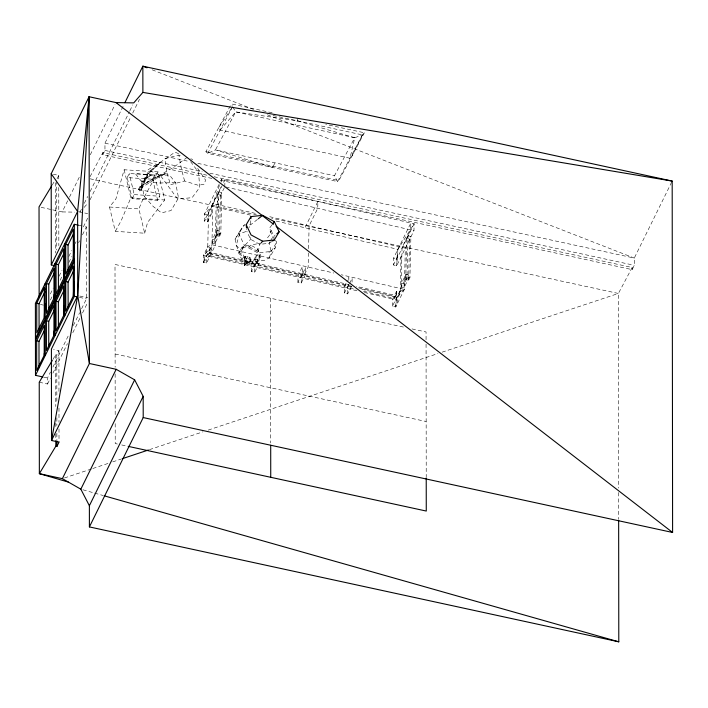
<?xml version="1.0" encoding="UTF-8"?>
<svg xmlns="http://www.w3.org/2000/svg" width="708" height="708" viewBox="0 0 708 708"><rect width="100%" height="100%" fill="white"/><g stroke="black" fill="none" stroke-linecap="round" stroke-linejoin="round"><path stroke-width="0.53" stroke-dasharray="3.54 2.66" d="M275.439 240.419L276.722 242.171L275.262 247.844L269.394 257.73L264.093 260.482L252.544 261.739L240.986 255.473L241.012 251.561L244.526 245.667L250.605 239.322L251.039 234.906M260.119 257.579L260.155 254.632L257.385 248.791L250.703 245.172L244.03 245.888L241.817 247.65L238.684 252.924L241.835 259.562L249.411 263.677L256.986 262.854L260.119 257.579L256.977 250.942L257.385 248.791M224.312 187.717L216.161 204.285L215.197 245.499L206.568 263.04L203.276 262.279L203.444 255.411L207.754 246.641L208.559 212.294L211.506 213.745L207.524 221.825L204.24 221.064L204.4 214.197L219.268 183.983M206.568 263.04L206.727 256.172L211.037 247.402L210.878 254.269L203.276 262.279L207.754 246.641L211.913 244.738L333.778 273.022M207.524 221.825L207.692 214.958L222.073 185.726M357.009 290.758L208.09 256.19L209.55 252.278L348.964 284.634L347.504 288.545M351.894 287.006L210.878 254.269L211.913 244.738L212.878 203.523L256.756 213.71M212.382 243.163L212.471 239.401L216.931 230.339L219.347 230.896L219.259 234.658L214.798 243.72L212.382 243.163L216.843 234.1L216.931 230.339M214.798 243.72L214.887 239.959L219.347 230.896M216.524 235.711L217.489 194.496L218.781 191.868L221.754 192.558L220.799 233.773L219.498 236.401L216.524 235.711L217.816 233.082L218.781 191.868M219.498 236.401L220.462 195.187L221.754 192.558M221.595 182.062L221.666 179.115L414.118 223.79L413.959 230.658L396.701 265.739L393.418 264.978L393.577 258.11L410.835 223.029L410.675 229.896L402.047 247.437L401.082 288.652L392.453 306.192L395.737 306.953L404.365 289.413L405.33 248.198L268.509 216.436M224.79 186.744L224.949 179.876L222.551 184.753M251.437 271.553L251.597 264.686L255.915 255.915L255.756 262.783L251.437 271.553L254.721 272.315L259.039 263.544L259.199 256.677L254.579 265.987M254.721 272.315L254.88 265.447M256.022 263.066L254.561 266.978M297.909 282.342L298.068 275.474L302.387 266.704L302.228 273.571L297.909 282.342L301.192 283.103L305.511 274.332L305.67 267.465L301.059 276.775M301.192 283.103L301.351 276.235M302.493 273.846L301.033 277.757M308.467 252.977L308.139 267.075L303.821 275.846M308.573 248.641L309.104 225.861L317.733 208.32L317.892 201.453L304.944 227.764M351.504 286.094L347.663 293.891L344.38 293.13L344.539 286.253L346.46 282.359M347.663 293.891L347.823 287.023M348.787 280.43L348.858 277.483L346.938 281.386M352.053 282.173L352.142 278.253L349.265 284.094M392.453 306.192L392.613 299.325L396.931 290.554L395.737 306.953L400.215 291.315L401.011 256.969L397.392 256.898L393.418 264.978M364.399 292.475L393.975 299.334L395.418 296.413L395.436 295.422L356.363 286.351M395.737 306.953L396.586 291.245L400.215 291.315L404.365 289.413L341.256 274.766M401.454 287.05L401.542 283.288L406.003 274.226L408.622 274.828L408.534 278.598L404.073 287.66L401.454 287.05L405.914 277.987L406.003 274.226M404.073 287.66L404.162 283.89L408.622 274.828M405.737 279.633L406.702 238.419L407.994 235.782L410.897 236.463L409.932 277.669L408.631 280.306L405.737 279.633L407.029 276.996L407.994 235.782M408.631 280.306L409.596 239.092L410.897 236.463M250.8 220.719L250.588 224.834L248.959 227.587M245.216 256.535L244.233 265.766L249.986 261.314L250.977 259.659L249.986 257.57L247.596 256.269L245.216 256.535L244.225 258.199L244.233 265.766L250.977 259.659M256.986 262.854L257.393 259.278L260.155 254.632M297.873 118.342L297.528 120.829L295.227 124.812M244.225 258.199L245.216 260.279L244.233 265.766L247.596 261.579L249.986 261.314M364.372 132.777L338.893 180.567L337.583 181.575L334.477 175.726L354.735 137.733L235.711 111.899L232.587 106.731L218.63 127.803L220.153 130.06L350.017 158.238L354.735 137.733L362.461 134.918L364.372 132.777L325.76 124.396M144.68 233.206L147.583 222.454L164.734 199.975L158.052 171.894L124.157 169.761L115.926 198.886L109.519 207.028L115.307 231.366L144.68 233.206L138.883 208.878L142.37 200.541L158.052 171.894M269.394 257.73L271.208 251.455L276.722 242.171M257.393 259.278L250.721 260.004L244.048 256.385L241.278 250.535L236.198 245.349L235.118 239.136L244.508 224.702L240.986 229.259L236.198 245.349L240.986 255.473M247.596 256.269L244.233 265.766L249.986 257.57M219.436 185.363L212.002 206.187L211.506 213.745L204.24 221.064L221.507 185.983M220.923 181.195L221.666 179.115L219.746 183.009M249.411 263.677L250.721 260.004M271.969 224.843L269.031 228.834L271.182 230.489L269.367 235.419L266.721 238.87M190.629 161.645L198.514 172.186L199.736 187.355L192.142 197.665L177.664 199.054L160.061 175.035L147.742 169.955L160.689 162.079L147.503 173.053L139.476 189.912L141.042 190.443L147.698 174.239L160.689 162.079L175.018 152.176L180.708 154.521M124.157 169.761L130.838 197.842L121.139 220.79L115.307 231.366M141.042 190.443L148.538 173.69L160.689 162.079M140.042 189.753L138.485 189.7L138.963 188.638L140.042 189.753L144.83 179.257L151.432 175.018L169.522 175.097L175.566 182.673L178.531 197.939L171.009 210.568L161.459 212.843L153.291 206.55L144.131 196.249L141.149 180.965L135.113 173.389L151.432 175.018L143.715 179.204M147.698 174.239L139.918 191.089L139.476 189.912M57.056 178.841L58.755 175.389L53.357 174.221M52.719 209.869L62.189 211.922L68.977 198.134M69.464 197.151L79.641 176.46M90.305 154.787L115.023 104.545M211.949 178.434L102.837 154.751L104.961 150.441L104.952 143.193L123.9 104.687M81.393 209.285L79.942 212.241L81.349 210.621M84.305 203.373L87.695 196.479M90.12 191.549L129.387 111.758M129.874 110.767L132.777 104.855M90.04 199.78L130.759 117.032M132.706 113.094L139.485 99.297M50.365 293.97L53.277 288.05M59.1 276.209L62.012 270.297M68.809 256.482L71.72 250.57M75.119 243.658L76.092 241.685M83.367 226.896L87.739 218.011M50.374 300.059L53.295 294.13M60.109 280.288L62.047 276.332M68.862 262.5L71.782 256.561M78.588 242.729L79.562 240.747M82.482 234.817L86.367 226.914L83.358 226.259M127.201 177.611L129.21 173.522L154.663 175.124L159.681 196.222L157.672 200.311L132.219 198.709L127.201 177.611L152.654 179.213L154.663 175.124M132.219 198.709L134.237 194.62L129.21 173.522M56.844 401.277L56.79 355.009L58.914 350.699L53.551 349.531M39.241 382.231L47.551 384.028L47.542 377.966L50.463 372.036M52.896 367.089L68.942 334.468M73.322 325.574L79.65 312.724M81.588 308.768L86.456 298.882L86.367 226.914M47.551 384.028L50.463 378.116M52.888 373.178L67.455 343.592M72.791 332.742L80.075 317.945M82.5 313.007L87.836 302.157M203.276 262.279L211.913 244.738M209.55 252.278L208.108 255.199L355.974 289.519M344.38 293.13L348.699 284.359M347.531 287.563L348.964 284.634M395.436 295.422L394.002 298.342L362.31 290.988M400.215 291.315L395.896 300.086L392.613 299.325M671.697 182.053L634.288 258.075L634.297 265.323L632.173 269.633L219.515 180.071M230.348 105.828L205.895 151.698L207.709 153.388L215.453 149.892L272.651 167.477L274.961 162.813M138.485 189.7L144.184 178.177L151.432 175.018M273.04 115.51L362.461 134.918L351.637 156.672L350.017 158.238M90.066 176.655L102.837 152.601L207.63 175.345M214.108 176.752L632.173 267.491L618.385 293.466L618.615 488.104M232.587 106.731L207.709 153.388L337.583 181.575L362.461 134.918M354.735 137.733L297.528 120.829L235.711 111.899L215.453 149.892L334.477 175.726M235.118 239.136L240.986 229.259M244.03 245.888L241.278 250.535L238.684 252.924M270.137 241.499L269.049 243.331L271.208 251.455L257.871 252.906L244.526 245.667L238.985 233.985L246.782 231.251L246.588 229.073M270.686 240.578L272.863 236.915L275.217 235.012M52.879 359.514L55.72 354.779L56.79 355.009M52.144 185.142L55.56 179.469M241.835 259.562L244.048 256.385M241.817 247.65L249.393 246.826L250.703 245.172L259.96 243.207M220.153 130.06L235.711 111.899M84.155 207.4L87.668 203.364M261.261 242.773L259.836 244.331L257.871 252.906L255.207 259.261L252.544 261.739M404.365 289.413L396.763 297.422L360.443 288.988M257.491 219.409L250.588 224.834L246.534 224.746M187.346 157.256L173.318 167.495L160.061 175.035M268.881 252.446L275.262 247.844M197.674 168.398L205.524 180.036L204.347 184.107L198.47 185.363L184.593 180.991L170.469 184.691L166.982 172.867L154.937 179.186L141.343 187.868L139.697 187.08L153.548 178.142L166.982 172.867L164.796 158.751L178.903 155.052L181.876 155.99M139.697 187.08L154.671 177.982L166.982 172.867M271.695 241.64L269.049 243.331L259.836 244.331L250.605 239.322L246.782 231.251M64.472 477.953L91.748 468.873M92.792 468.519L108.528 463.28M112.722 461.881L121.121 459.085M149.441 449.651L202.948 431.836M208.196 430.083L437.942 353.566M442.137 352.168L618.385 293.466L271.615 218.206M175.566 182.673L157.654 183.027L141.149 180.965M62.189 211.922L74.721 212.143M134.237 194.62L159.681 196.222M130.838 197.842L164.734 199.975M109.519 207.028L138.883 208.878M272.129 112.758L231.374 103.917L232.18 105.793M205.895 151.698L338.893 180.567M104.952 143.193L189.213 161.486M197.859 163.362L634.288 258.075L265.456 114.059M104.961 150.441L202.187 171.54M209.754 173.177L634.297 265.323M90.128 178.814L256.491 214.922M78.623 211.665L87.668 213.63M41.144 207.356L51.666 209.639M78.331 225.171L82.349 226.038M403.374 327.052L115.006 264.465L115.13 367.266M412.012 328.919L426.057 331.972L426.066 339.707M79.73 296.033L87.765 297.776M79.42 297.36L86.456 298.882M40.427 304.467L43.436 305.121M115.112 354L426.163 421.508M43.524 377.09L47.542 377.966M117.378 444.013L115.218 443.544L115.192 422.543M121.696 444.951L127.104 446.129M225.861 186.992L413.959 230.658M217.489 194.496L220.462 195.187M406.702 238.419L409.596 239.092M250.464 215.117L212.002 206.187L204.4 214.197L207.692 214.958M276.102 221.064L397.887 249.34L414.118 223.79L396.861 258.871L396.701 265.739L397.887 249.34L396.861 258.871L393.577 258.11M217.816 233.082L220.799 233.773M407.029 276.996L409.932 277.669M216.843 234.1L219.259 234.658M405.914 277.987L408.534 278.598M212.471 239.401L214.887 239.959M401.542 283.288L404.162 283.89M255.756 262.783L259.039 263.544M302.228 273.571L305.511 274.332M209.524 253.26L351.053 286.112M358.452 287.829L395.418 296.413M206.727 256.172L203.444 255.411L210.701 248.092L207.754 246.641M82.96 489.786L93.589 492.803M94.66 493.104L103.164 495.52M190.797 158.804L192.78 159.424M152.123 69.8L254.119 109.634M249.393 246.826L256.977 250.942M245.216 260.279L247.596 261.579M274.793 239.543L272.863 236.915L269.031 228.834M271.182 230.489L274.412 237.304M141.034 186.717L141.343 187.868M184.593 180.991L181.487 169.23L178.903 155.052M152.654 179.213L157.672 200.311M272.394 166.132L272.651 167.477M632.173 267.491L632.173 269.633M618.615 492.52L618.65 519.061M426.066 344.132L426.225 476.785M270.527 298.218L270.704 443.031M115.138 373.904L115.183 414.808M102.837 152.601L102.837 154.751M58.755 175.389L58.764 180.885M58.764 187.47L58.835 245.703M58.914 350.699L58.959 392.559M58.976 407.976L58.994 422.295M59.003 428.906L59.021 442.128M56.631 180.806L56.711 250.012M56.861 417.8L56.87 425.508M56.879 433.225L56.888 439.827M55.56 182.77L55.649 253.075M55.72 354.779L55.782 406.551M55.799 423.074L55.799 427.482M55.808 434.093L55.817 439.597"/><path stroke-width="1.06" d="M45.135 289.634L44.25 287.873L36.719 303.183L36.754 332.893L44.285 317.582L44.958 303.502M44.223 355.195L44.188 325.485L36.657 340.796L36.692 370.505L44.223 355.195L44.33 353.035M54.003 298.024L53.967 268.314L46.436 283.625L46.471 313.334L54.003 298.024L54.162 294.776M53.967 335.194L53.932 305.484L46.401 320.795L46.436 350.504L53.967 335.194L54.171 330.866M63.632 278.474L63.596 248.765L56.065 264.075L56.1 293.785L63.632 278.474L64.092 268.73M63.605 315.6L63.57 285.89L56.038 301.201L56.074 330.91L63.605 315.6L64.065 305.856M73.296 258.774L73.26 229.065L65.729 244.375L65.764 274.084L73.296 258.774L73.959 244.703M74.172 267.925L73.296 266.164L65.755 281.474L65.791 311.184L73.331 295.873L73.995 281.802M250.906 218.657L251.021 216.595L262.659 215.338L274.315 221.657L279.147 231.852L274.332 239.959L272.571 241.083M68.384 482.086L39.356 473.661L55.826 446.208L56.897 446.438L59.021 442.128L51.516 440.5L77.721 295.599L89.093 96.739L115.997 102.58L133.75 102.89L142.883 92.403L142.848 66.18L672.184 181.071L672.6 532.469L143.211 417.57L89.403 526.92L618.792 641.82L618.65 520.168M54.543 265.633L51.303 264.934L51.197 173.752L89.093 96.739L77.623 211.453L77.721 295.599L89.403 363.496L51.516 440.5L51.41 349.071L77.721 295.599M124.873 102.713L142.848 66.18L146.972 67.791M51.303 264.934L77.623 211.453L51.197 173.752M78.331 225.171L74.313 224.294L35.4 303.369L35.489 375.346L42.515 376.877M39.082 329.946L39.046 303.759L45.108 291.457M48.799 309.308L48.764 284.209L54.357 272.846M68.083 271.146L68.056 244.959L73.181 234.552M58.419 289.758L58.392 264.659L63.985 253.305M35.444 338.371L74.358 259.287M35.444 340.521L74.358 261.438M48.755 346.478L48.728 321.379L54.321 310.016M58.401 327.972L58.366 301.785L63.959 290.422M39.02 367.567L38.984 341.38L44.108 330.972M68.118 307.157L68.092 282.058L74.145 269.757M35.489 375.346L74.393 296.271L74.313 224.294M52.312 360.461L39.241 382.231L39.356 473.661L62.375 478.652L116.174 369.302L134.644 379.833L143.184 396.365L143.211 417.57M89.403 526.92L89.376 505.716L80.836 489.184L134.644 379.833M89.376 505.716L143.184 396.365M246.499 227.976L246.207 224.702L251.021 216.595M51.569 186.089L39.037 206.904L39.144 296.988M272.553 224.047L274.315 221.657M261.261 242.773L262.695 241.216L274.332 239.959M276.784 233.746L279.147 231.852M258.349 218.728L262.659 215.338M122.165 458.74L148.397 450.005M142.883 92.403L672.184 181.071M74.393 296.271L77.411 296.926M116.174 369.302L89.403 363.496L89.093 96.739M128.183 446.359L426.269 511.052L426.225 477.891M65.729 244.375L68.056 244.959M56.065 264.075L58.392 264.659M65.755 281.474L68.092 282.058M46.436 283.625L48.764 284.209M56.038 301.201L58.366 301.785M36.719 303.183L39.046 303.759M46.401 320.795L48.728 321.379M36.657 340.796L38.984 341.38M104.226 495.821L618.792 641.82M262.695 241.216L251.039 234.906L246.207 224.702M62.375 478.652L80.836 489.184M115.997 102.58L273.527 224.241M276.147 226.268L672.6 532.469M270.704 445.244L270.739 477.298M73.296 266.164L73.331 295.873M64.649 243.941L64.685 278.934M64.694 281.085L64.729 315.91M56.888 440.934L56.897 446.438M55.817 440.703L55.826 446.208M54.941 263.659L54.985 298.652M54.985 300.803L55.029 335.627M45.17 283.519L45.215 318.511M45.215 320.662L45.259 355.487M44.25 287.873L44.285 317.582M54.56 296.395L54.56 298.732L55.534 296.758L55.534 294.422L54.56 296.395M54.578 303.086L54.578 305.422L55.551 303.449L55.551 301.112L54.578 303.086"/></g></svg>
